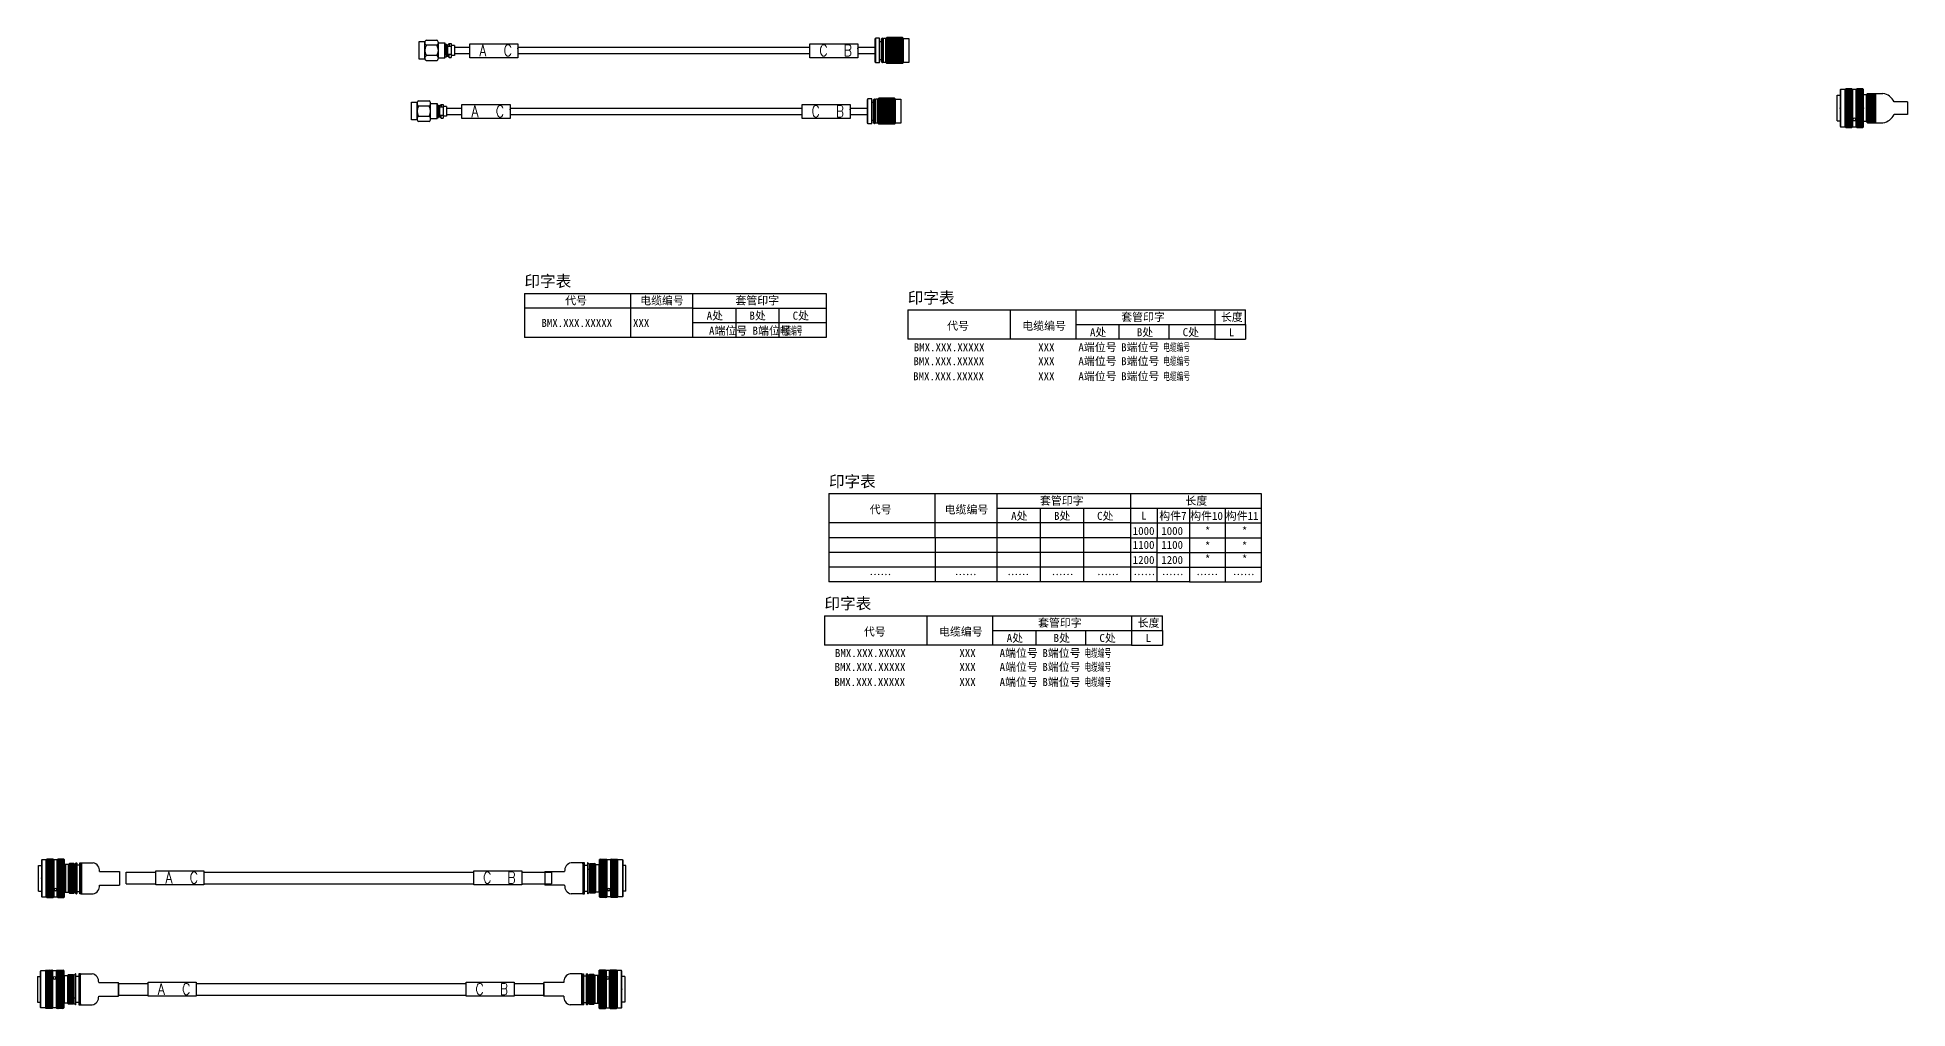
# Model space of a CAD drawing. Header units: inches. Extents: x -3640 to 3889, y -2291 to 954.
# Drawn here: x -729 to 89, y -1234 to -809 of the extents above; entities that cross this region are included whole.
import ezdxf
from ezdxf.enums import TextEntityAlignment as Align

# ---------------------------------------------------------------- set-up
doc = ezdxf.new("R2010")
doc.units = ezdxf.units.IN
doc.header["$MEASUREMENT"] = 0
doc.layers.add('C', color=2, linetype='Continuous')
doc.layers.add('VFDL', color=7, linetype='Continuous')
doc.styles.add('HZ', font='txt', dxfattribs={"width": 0.8, "bigfont": 'HZDX'})
doc.styles.add('样式 1', font='')
doc.styles.get('样式 1').set_extended_font_data('SimSun')

# ---------------------------------------------------------------- blocks, each defined once
blk = doc.blocks.new('dpdglh')
at = {"lineweight": 30}
for p, q in [((-92.29, 2.94), (-79.29, 2.94)), ((-92.29, 2.94), (-79.29, 2.94)), ((-58.29, 2.94), (59.71, 2.94)), ((80.71, 2.94), (93.71, 2.94)), ((80.71, 2.94), (93.71, 2.94)), ((93.71, 2.94), (93.71, -2.13)), ((-92.29, -2.13), (-79.29, -2.13)), ((-92.29, -2.13), (-79.29, -2.13)), ((-58.29, -2.13), (59.71, -2.13)), ((80.71, -2.13), (93.71, -2.13)), ((80.71, -2.13), (93.71, -2.13))]:
    blk.add_line(p, q, dxfattribs=at)
blk.add_line((-92.29, 2.94), (-92.29, -2.13))
for points in [[(-79.29, 3.45), (-58.29, 3.45), (-58.29, -2.65), (-79.29, -2.65)], [(59.71, 3.47), (80.71, 3.47), (80.71, -2.63), (59.71, -2.63)]]:
    blk.add_lwpolyline(points, close=True, dxfattribs=at)
at = {"lineweight": 20, "style": 'HZ', "width": 0.8}
for s, p in [('A', (-75.15, -1.99)), ('C', (-64.51, -1.99)), ('C', (63.81, -1.99)), ('B', (74.46, -1.99))]:
    blk.add_text(s, height=5, dxfattribs=at).set_placement(p)
blk = doc.blocks.new('dpdglh-z1')
at = {"lineweight": 30}
h = blk.add_hatch(dxfattribs=at)
h.set_pattern_fill('ANSI37', color=256, scale=3, angle=360, style=0)
h.set_pattern_definition([(45, (-31.73584, -8.43554), (-0.265165, 0.265165), []), (135, (-31.73584, -8.43554), (-0.265165, -0.265165), [])])
h.paths.add_polyline_path([(-31.74, -8.44), (-29.07, -8.44), (-29.07, 8.44), (-31.74, 8.44)])
h = blk.add_hatch(dxfattribs=at)
h.set_pattern_fill('ANSI37', color=256, scale=3, angle=360, style=0)
h.set_pattern_definition([(45, (-26.94783, -8.43554), (-0.265165, 0.265165), []), (135, (-26.94783, -8.43554), (-0.265165, -0.265165), [])])
h.paths.add_polyline_path([(-26.95, -8.44), (-24.28, -8.44), (-24.28, 8.44), (-26.95, 8.44)])
h = blk.add_hatch(dxfattribs=at)
h.set_pattern_fill('ANSI37', color=256, scale=3, angle=360, style=0)
h.set_pattern_definition([(45, (-21.85336, -6.48468), (-0.265165, 0.265165), []), (135, (-21.85336, -6.48468), (-0.265165, -0.265165), [])])
h.paths.add_polyline_path([(-19.92, 6.48), (-21.85, 6.48), (-21.85, -6.48), (-19.92, -6.48)])
h = blk.add_hatch(dxfattribs=at)
h.set_pattern_fill('ANSI37', color=256, scale=3, angle=360, style=0)
h.set_pattern_definition([(45, (-17.36915, -6.82643), (-0.265165, 0.265165), []), (135, (-17.36915, -6.82643), (-0.265165, -0.265165), [])])
h.paths.add_polyline_path([(-17.37, -6.83), (-16.67, -6.83), (-16.67, 6.83), (-17.37, 6.83)])
for p, q in [((-32.01, 8.16), (-31.74, 8.44)), ((-31.74, 8.44), (-31.74, -8.44)), ((-28.79, 8.16), (-29.07, 8.44)), ((-27.23, 8.16), (-26.95, 8.44)), ((-26.95, 8.44), (-26.95, -8.44)), ((-24, 8.16), (-24.28, 8.44)), ((-35.5, 5.63), (-34.19, 5.63)), ((-35.5, 5.63), (-35.5, -5.63)), ((-34.19, 7.94), (-33.97, 8.16)), ((-34.19, -7.94), (-34.19, 7.94)), ((-24, 8.16), (-24, -8.16)), ((-23.66, 6.17), (-23.66, 6.01)), ((-22.32, 6.01), (-21.85, 6.48)), ((-21.85, 6.48), (-21.85, -6.48)), ((-19.58, 6.14), (-19.92, 6.48)), ((-19.58, 6.14), (-18.9, 6.83)), ((-19.58, 6.14), (-19.58, -6.14)), ((-18.9, 6.83), (-18.9, -6.83)), ((-18.9, 6.83), (-18.77, 6.83)), ((-18.77, 6.83), (-18.77, -6.83)), ((-18.65, 6.7), (-18.77, 6.83)), ((-18.65, -6.7), (-18.65, 6.7)), ((-16.67, 6.83), (-16.67, 6.38)), ((-16.67, 6.83), (-11.49, 6.83)), ((-8.68, 3.04), (0, 3.04)), ((0, -3.04), (0, 3.04)), ((-35.5, -5.63), (-34.19, -5.63)), ((-33.97, -8.16), (-34.19, -7.94)), ((-31.74, -8.44), (-32.01, -8.16)), ((-29.07, -8.44), (-28.79, -8.16)), ((-26.95, -8.44), (-27.23, -8.16)), ((-24.28, -8.44), (-24, -8.16)), ((-23.66, -6.01), (-23.66, -6.17)), ((-21.85, -6.48), (-22.32, -6.01)), ((-19.92, -6.48), (-19.58, -6.14)), ((-18.9, -6.83), (-19.58, -6.14)), ((-18.9, -6.83), (-18.77, -6.83)), ((-18.77, -6.83), (-18.65, -6.7)), ((-17.37, -1.14), (-17.37, -5.8)), ((-16.67, -6.38), (-16.67, -6.83)), ((-16.67, -6.83), (-11.49, -6.83)), ((-8.68, -3.04), (0, -3.04))]:
    blk.add_line(p, q, dxfattribs=at)
for points in [[(-31.74, 8.44), (-29.07, 8.44), (-29.07, -8.44), (-31.74, -8.44)], [(-26.95, 8.44), (-24.28, 8.44), (-24.28, -8.44), (-26.95, -8.44)], [(-33.97, 8.16), (-32.01, 8.16), (-32.01, -8.16), (-33.97, -8.16)], [(-28.79, 8.16), (-27.23, 8.16), (-27.23, -8.16), (-28.79, -8.16)], [(-23.66, 6.17), (-24, 6.17), (-24, -6.17), (-23.66, -6.17)], [(-22.32, -6.01), (-23.66, -6.01), (-23.66, 6.01), (-22.32, 6.01)], [(-21.85, 6.48), (-19.92, 6.48), (-19.92, -6.48), (-21.85, -6.48)], [(-18.65, 5.8), (-17.37, 5.8), (-17.37, -5.8), (-18.65, -5.8)], [(-16.67, 6.83), (-17.37, 6.83), (-17.37, -6.83), (-16.67, -6.83)]]:
    blk.add_lwpolyline(points, close=True, dxfattribs=at)
for centre, radius, start, end in [((-28.01, 4.63), 0.854, 23.70215, 156.29785), ((-28.01, 4.45), 0.943, 33.99777, 146.00223), ((-28.01, 5.32), 0.854, 203.70215, 336.29785), ((-12.41, 3.21), 3.73, 357.24372, 75.80376), ((-12.41, -3.21), 3.73, 284.19624, 2.75628)]:
    blk.add_arc(centre, radius, start, end, dxfattribs=at)
blk.add_ellipse((-19.09, -3.83), major_axis=(-0.075, 0.107), ratio=0.554803, dxfattribs=at)
for p in [(-34.19, 0), (-24, 0)]:
    blk.add_point(p, dxfattribs=at)
blk = doc.blocks.new('dpdglh-y1')
at = {"lineweight": 30}
h = blk.add_hatch(dxfattribs=at)
h.set_pattern_fill('ANSI37', color=256, scale=3, angle=360, style=0)
h.set_pattern_definition([(135, (26.94783, -8.43554), (0.265165, 0.265165), []), (45, (26.94783, -8.43554), (0.265165, -0.265165), [])])
h.paths.add_polyline_path([(26.95, 8.44), (24.28, 8.44), (24.28, -8.44), (26.95, -8.44)])
h = blk.add_hatch(dxfattribs=at)
h.set_pattern_fill('ANSI37', color=256, scale=3, angle=360, style=0)
h.set_pattern_definition([(135, (31.73584, -8.43554), (0.265165, 0.265165), []), (45, (31.73584, -8.43554), (0.265165, -0.265165), [])])
h.paths.add_polyline_path([(31.74, 8.44), (29.07, 8.44), (29.07, -8.44), (31.74, -8.44)])
h = blk.add_hatch(dxfattribs=at)
h.set_pattern_fill('ANSI37', color=256, scale=3, angle=360, style=0)
h.set_pattern_definition([(135, (17.36915, -6.82643), (0.265165, 0.265165), []), (45, (17.36915, -6.82643), (0.265165, -0.265165), [])])
h.paths.add_polyline_path([(17.37, 6.83), (16.67, 6.83), (16.67, -6.83), (17.37, -6.83)])
h = blk.add_hatch(dxfattribs=at)
h.set_pattern_fill('ANSI37', color=256, scale=3, angle=360, style=0)
h.set_pattern_definition([(135, (21.85336, -6.48468), (0.265165, 0.265165), []), (45, (21.85336, -6.48468), (0.265165, -0.265165), [])])
h.paths.add_polyline_path([(19.92, -6.48), (21.85, -6.48), (21.85, 6.48), (19.92, 6.48)])
for p, q in [((24, 8.16), (24.28, 8.44)), ((26.95, 8.44), (26.95, -8.44)), ((27.23, 8.16), (26.95, 8.44)), ((28.79, 8.16), (29.07, 8.44)), ((31.74, 8.44), (31.74, -8.44)), ((32.01, 8.16), (31.74, 8.44)), ((8.68, 3.04), (0, 3.04)), ((0, -3.04), (0, 3.04)), ((16.67, 6.83), (11.49, 6.83)), ((16.67, 6.83), (16.67, 6.38)), ((18.65, 6.7), (18.77, 6.83)), ((18.65, -6.7), (18.65, 6.7)), ((18.77, 6.83), (18.77, -6.83)), ((18.9, 6.83), (18.77, 6.83)), ((19.58, 6.14), (18.9, 6.83)), ((18.9, 6.83), (18.9, -6.83)), ((19.58, 6.14), (19.92, 6.48)), ((19.58, 6.14), (19.58, -6.14)), ((22.32, 6.01), (21.85, 6.48)), ((21.85, 6.48), (21.85, -6.48)), ((23.66, 6.17), (23.66, 6.01)), ((24, 8.16), (24, -8.16)), ((34.19, 7.94), (33.97, 8.16)), ((34.19, -7.94), (34.19, 7.94)), ((35.5, 5.63), (34.19, 5.63)), ((35.5, 5.63), (35.5, -5.63)), ((8.68, -3.04), (0, -3.04)), ((16.67, -6.83), (11.49, -6.83)), ((16.67, -6.38), (16.67, -6.83)), ((17.37, -1.14), (17.37, -5.8)), ((18.77, -6.83), (18.65, -6.7)), ((18.9, -6.83), (18.77, -6.83)), ((18.9, -6.83), (19.58, -6.14)), ((19.92, -6.48), (19.58, -6.14)), ((21.85, -6.48), (22.32, -6.01)), ((23.66, -6.01), (23.66, -6.17)), ((24.28, -8.44), (24, -8.16)), ((26.95, -8.44), (27.23, -8.16)), ((29.07, -8.44), (28.79, -8.16)), ((31.74, -8.44), (32.01, -8.16)), ((33.97, -8.16), (34.19, -7.94)), ((35.5, -5.63), (34.19, -5.63))]:
    blk.add_line(p, q, dxfattribs=at)
for points in [[(26.95, 8.44), (24.28, 8.44), (24.28, -8.44), (26.95, -8.44)], [(31.74, 8.44), (29.07, 8.44), (29.07, -8.44), (31.74, -8.44)], [(16.67, 6.83), (17.37, 6.83), (17.37, -6.83), (16.67, -6.83)], [(18.65, 5.8), (17.37, 5.8), (17.37, -5.8), (18.65, -5.8)], [(21.85, 6.48), (19.92, 6.48), (19.92, -6.48), (21.85, -6.48)], [(22.32, -6.01), (23.66, -6.01), (23.66, 6.01), (22.32, 6.01)], [(23.66, 6.17), (24, 6.17), (24, -6.17), (23.66, -6.17)], [(28.79, 8.16), (27.23, 8.16), (27.23, -8.16), (28.79, -8.16)], [(33.97, 8.16), (32.01, 8.16), (32.01, -8.16), (33.97, -8.16)]]:
    blk.add_lwpolyline(points, close=True, dxfattribs=at)
for centre, radius, start, end in [((12.41, 3.21), 3.73, 104.19624, 182.75628), ((28.01, 4.63), 0.854, 23.70215, 156.29785), ((28.01, 4.45), 0.943, 33.99777, 146.00223), ((28.01, 5.32), 0.854, 203.70215, 336.29785), ((12.41, -3.21), 3.73, 177.24372, 255.80376)]:
    blk.add_arc(centre, radius, start, end, dxfattribs=at)
at = {"lineweight": 30, "extrusion": (0, 0, -1)}
blk.add_ellipse((19.09, -3.83), major_axis=(0.075, 0.107), ratio=0.554803, dxfattribs=at)
at = {"lineweight": 30}
for p in [(24, 0), (34.19, 0)]:
    blk.add_point(p, dxfattribs=at)
blk = doc.blocks.new('dpdg')
at = {"lineweight": 30}
for p, q in [((-91.6, -2.57), (-91.6, 2.5)), ((-91.6, 2.5), (-78.6, 2.5)), ((-91.6, 2.5), (-78.6, 2.5)), ((-57.6, 2.5), (60.4, 2.5)), ((81.4, 2.5), (94.4, 2.5)), ((81.4, 2.5), (94.4, 2.5)), ((94.4, 2.5), (94.4, -2.57)), ((-91.6, -2.57), (-78.6, -2.57)), ((-91.6, -2.57), (-78.6, -2.57)), ((-57.6, -2.57), (60.4, -2.57)), ((81.4, -2.57), (94.4, -2.57)), ((81.4, -2.57), (94.4, -2.57))]:
    blk.add_line(p, q, dxfattribs=at)
for points in [[(-78.6, 3.01), (-57.6, 3.01), (-57.6, -3.09), (-78.6, -3.09)], [(60.4, 3.03), (81.4, 3.03), (81.4, -3.07), (60.4, -3.07)]]:
    blk.add_lwpolyline(points, close=True, dxfattribs=at)
at = {"style": 'HZ', "width": 0.8}
for s, p in [('A', (-74.46, -2.43)), ('C', (-63.81, -2.43)), ('C', (64.51, -2.43)), ('B', (75.15, -2.43))]:
    blk.add_text(s, height=5, dxfattribs=at).set_placement(p)
blk = doc.blocks.new('dpdg-z1')
at = {"lineweight": 30}
h = blk.add_hatch(dxfattribs=at)
h.set_pattern_fill('ANSI37', color=256, scale=3, angle=540, style=0)
h.set_pattern_definition([(315, (-31.73584, 8.43554), (-0.265165, -0.265165), []), (225, (-31.73584, 8.43554), (-0.265165, 0.265165), [])])
h.paths.add_polyline_path([(-31.74, -8.44), (-29.07, -8.44), (-29.07, 8.44), (-31.74, 8.44)])
h = blk.add_hatch(dxfattribs=at)
h.set_pattern_fill('ANSI37', color=256, scale=3, angle=540, style=0)
h.set_pattern_definition([(315, (-26.94783, 8.43554), (-0.265165, -0.265165), []), (225, (-26.94783, 8.43554), (-0.265165, 0.265165), [])])
h.paths.add_polyline_path([(-26.95, -8.44), (-24.28, -8.44), (-24.28, 8.44), (-26.95, 8.44)])
h = blk.add_hatch(dxfattribs=at)
h.set_pattern_fill('ANSI37', color=256, scale=3, angle=540, style=0)
h.set_pattern_definition([(315, (-21.85336, 6.48468), (-0.265165, -0.265165), []), (225, (-21.85336, 6.48468), (-0.265165, 0.265165), [])])
h.paths.add_polyline_path([(-19.92, 6.48), (-21.85, 6.48), (-21.85, -6.48), (-19.92, -6.48)])
h = blk.add_hatch(dxfattribs=at)
h.set_pattern_fill('ANSI37', color=256, scale=3, angle=540, style=0)
h.set_pattern_definition([(315, (-17.36915, 6.82643), (-0.265165, -0.265165), []), (225, (-17.36915, 6.82643), (-0.265165, 0.265165), [])])
h.paths.add_polyline_path([(-17.37, 6.83), (-16.67, 6.83), (-16.67, -6.83), (-17.37, -6.83)])
for p, q in [((-31.74, 8.44), (-32.01, 8.16)), ((-31.74, -8.44), (-31.74, 8.44)), ((-29.07, 8.44), (-28.79, 8.16)), ((-26.95, 8.44), (-27.23, 8.16)), ((-26.95, -8.44), (-26.95, 8.44)), ((-24.28, 8.44), (-24, 8.16)), ((-35.5, 5.63), (-34.19, 5.63)), ((-35.5, -5.63), (-35.5, 5.63)), ((-33.97, 8.16), (-34.19, 7.94)), ((-34.19, 7.94), (-34.19, -7.94)), ((-24, -8.16), (-24, 8.16)), ((-23.66, 6.01), (-23.66, 6.17)), ((-21.85, 6.48), (-22.32, 6.01)), ((-21.85, -6.48), (-21.85, 6.48)), ((-19.92, 6.48), (-19.58, 6.14)), ((-18.9, 6.83), (-19.58, 6.14)), ((-19.58, -6.14), (-19.58, 6.14)), ((-18.9, -6.83), (-18.9, 6.83)), ((-18.9, 6.83), (-18.77, 6.83)), ((-18.77, -6.83), (-18.77, 6.83)), ((-18.77, 6.83), (-18.65, 6.7)), ((-18.65, 6.7), (-18.65, -6.7)), ((-17.37, 1.14), (-17.37, 5.8)), ((-16.67, 6.38), (-16.67, 6.83)), ((-16.67, 6.83), (-11.49, 6.83)), ((-8.68, 3.04), (0, 3.04)), ((0, 3.04), (0, -3.04)), ((-35.5, -5.63), (-34.19, -5.63)), ((-34.19, -7.94), (-33.97, -8.16)), ((-32.01, -8.16), (-31.74, -8.44)), ((-28.79, -8.16), (-29.07, -8.44)), ((-27.23, -8.16), (-26.95, -8.44)), ((-24, -8.16), (-24.28, -8.44)), ((-23.66, -6.17), (-23.66, -6.01)), ((-22.32, -6.01), (-21.85, -6.48)), ((-19.58, -6.14), (-19.92, -6.48)), ((-19.58, -6.14), (-18.9, -6.83)), ((-18.9, -6.83), (-18.77, -6.83)), ((-18.65, -6.7), (-18.77, -6.83)), ((-16.67, -6.83), (-16.67, -6.38)), ((-16.67, -6.83), (-11.49, -6.83)), ((-8.68, -3.04), (0, -3.04))]:
    blk.add_line(p, q, dxfattribs=at)
for points in [[(-31.74, -8.44), (-29.07, -8.44), (-29.07, 8.44), (-31.74, 8.44)], [(-26.95, -8.44), (-24.28, -8.44), (-24.28, 8.44), (-26.95, 8.44)], [(-33.97, -8.16), (-32.01, -8.16), (-32.01, 8.16), (-33.97, 8.16)], [(-28.79, -8.16), (-27.23, -8.16), (-27.23, 8.16), (-28.79, 8.16)], [(-23.66, -6.17), (-24, -6.17), (-24, 6.17), (-23.66, 6.17)], [(-22.32, 6.01), (-23.66, 6.01), (-23.66, -6.01), (-22.32, -6.01)], [(-21.85, -6.48), (-19.92, -6.48), (-19.92, 6.48), (-21.85, 6.48)], [(-18.65, -5.8), (-17.37, -5.8), (-17.37, 5.8), (-18.65, 5.8)], [(-16.67, -6.83), (-17.37, -6.83), (-17.37, 6.83), (-16.67, 6.83)]]:
    blk.add_lwpolyline(points, close=True, dxfattribs=at)
for centre, radius, start, end in [((-12.41, 3.21), 3.73, 357.24372, 75.80376), ((-28.01, -5.32), 0.854, 23.70215, 156.29785), ((-28.01, -4.63), 0.854, 203.70215, 336.29785), ((-28.01, -4.45), 0.943, 213.99777, 326.00223), ((-12.41, -3.21), 3.73, 284.19624, 2.75628)]:
    blk.add_arc(centre, radius, start, end, dxfattribs=at)
at = {"lineweight": 30, "extrusion": (0, 0, -1)}
blk.add_ellipse((-19.09, 3.83), major_axis=(-0.075, -0.107), ratio=0.554803, dxfattribs=at)
at = {"lineweight": 30}
for p in [(-34.19, 0), (-24, 0)]:
    blk.add_point(p, dxfattribs=at)
blk = doc.blocks.new('dpdg-y1')
at = {"lineweight": 30}
h = blk.add_hatch(dxfattribs=at)
h.set_pattern_fill('ANSI37', color=256, scale=3, angle=540, style=0)
h.set_pattern_definition([(225, (26.94783, 8.43554), (0.265165, -0.265165), []), (315, (26.94783, 8.43554), (0.265165, 0.265165), [])])
h.paths.add_polyline_path([(26.95, 8.44), (24.28, 8.44), (24.28, -8.44), (26.95, -8.44)])
h = blk.add_hatch(dxfattribs=at)
h.set_pattern_fill('ANSI37', color=256, scale=3, angle=540, style=0)
h.set_pattern_definition([(225, (31.73584, 8.43554), (0.265165, -0.265165), []), (315, (31.73584, 8.43554), (0.265165, 0.265165), [])])
h.paths.add_polyline_path([(31.74, 8.44), (29.07, 8.44), (29.07, -8.44), (31.74, -8.44)])
h = blk.add_hatch(dxfattribs=at)
h.set_pattern_fill('ANSI37', color=256, scale=3, angle=540, style=0)
h.set_pattern_definition([(225, (17.36915, 6.82643), (0.265165, -0.265165), []), (315, (17.36915, 6.82643), (0.265165, 0.265165), [])])
h.paths.add_polyline_path([(17.37, 6.83), (16.67, 6.83), (16.67, -6.83), (17.37, -6.83)])
h = blk.add_hatch(dxfattribs=at)
h.set_pattern_fill('ANSI37', color=256, scale=3, angle=540, style=0)
h.set_pattern_definition([(225, (21.85336, 6.48468), (0.265165, -0.265165), []), (315, (21.85336, 6.48468), (0.265165, 0.265165), [])])
h.paths.add_polyline_path([(19.92, -6.48), (21.85, -6.48), (21.85, 6.48), (19.92, 6.48)])
for p, q in [((24.28, 8.44), (24, 8.16)), ((26.95, -8.44), (26.95, 8.44)), ((26.95, 8.44), (27.23, 8.16)), ((29.07, 8.44), (28.79, 8.16)), ((31.74, -8.44), (31.74, 8.44)), ((31.74, 8.44), (32.01, 8.16)), ((0, 3.04), (0, -2.04)), ((0, 3.04), (0, -3.04)), ((0, 3.04), (8.68, 3.04)), ((16.67, 6.83), (11.49, 6.83)), ((16.67, 6.38), (16.67, 6.83)), ((17.37, 1.14), (17.37, 5.8)), ((18.77, 6.83), (18.65, 6.7)), ((18.65, 6.7), (18.65, -6.7)), ((18.77, -6.83), (18.77, 6.83)), ((18.9, 6.83), (18.77, 6.83)), ((18.9, 6.83), (19.58, 6.14)), ((18.9, -6.83), (18.9, 6.83)), ((19.92, 6.48), (19.58, 6.14)), ((19.58, -6.14), (19.58, 6.14)), ((21.85, 6.48), (22.32, 6.01)), ((21.85, -6.48), (21.85, 6.48)), ((23.66, 6.01), (23.66, 6.17)), ((24, -8.16), (24, 8.16)), ((33.97, 8.16), (34.19, 7.94)), ((34.19, 7.94), (34.19, -7.94)), ((35.5, 5.63), (34.19, 5.63)), ((35.5, -5.63), (35.5, 5.63)), ((8.68, -3.04), (0, -3.04)), ((16.67, -6.83), (11.49, -6.83)), ((16.67, -6.83), (16.67, -6.38)), ((18.65, -6.7), (18.77, -6.83)), ((18.9, -6.83), (18.77, -6.83)), ((19.58, -6.14), (18.9, -6.83)), ((19.58, -6.14), (19.92, -6.48)), ((22.32, -6.01), (21.85, -6.48)), ((23.66, -6.17), (23.66, -6.01)), ((24, -8.16), (24.28, -8.44)), ((27.23, -8.16), (26.95, -8.44)), ((28.79, -8.16), (29.07, -8.44)), ((32.01, -8.16), (31.74, -8.44)), ((34.19, -7.94), (33.97, -8.16)), ((35.5, -5.63), (34.19, -5.63))]:
    blk.add_line(p, q, dxfattribs=at)
for points in [[(26.95, -8.44), (24.28, -8.44), (24.28, 8.44), (26.95, 8.44)], [(31.74, -8.44), (29.07, -8.44), (29.07, 8.44), (31.74, 8.44)], [(16.67, -6.83), (17.37, -6.83), (17.37, 6.83), (16.67, 6.83)], [(18.65, -5.8), (17.37, -5.8), (17.37, 5.8), (18.65, 5.8)], [(21.85, -6.48), (19.92, -6.48), (19.92, 6.48), (21.85, 6.48)], [(22.32, 6.01), (23.66, 6.01), (23.66, -6.01), (22.32, -6.01)], [(23.66, -6.17), (24, -6.17), (24, 6.17), (23.66, 6.17)], [(28.79, -8.16), (27.23, -8.16), (27.23, 8.16), (28.79, 8.16)], [(33.97, -8.16), (32.01, -8.16), (32.01, 8.16), (33.97, 8.16)]]:
    blk.add_lwpolyline(points, close=True, dxfattribs=at)
for centre, radius, start, end in [((12.41, 3.21), 3.73, 104.19624, 182.75628), ((12.41, -3.21), 3.73, 177.24372, 255.80376), ((28.01, -5.32), 0.854, 23.70215, 156.29785), ((28.01, -4.63), 0.854, 203.70215, 336.29785), ((28.01, -4.45), 0.943, 213.99777, 326.00223)]:
    blk.add_arc(centre, radius, start, end, dxfattribs=at)
blk.add_ellipse((19.09, 3.83), major_axis=(0.075, -0.107), ratio=0.554803, dxfattribs=at)
for p in [(24, 0), (34.19, 0)]:
    blk.add_point(p, dxfattribs=at)
blk = doc.blocks.new('spdg')
at = {"lineweight": 30}
for p, q in [((-90.94, 1.43), (-84.2, 1.43)), ((-63.2, 2.42), (-63.2, -2.65)), ((-63.2, 1.43), (64.53, 1.43)), ((85.53, 2.42), (85.53, -2.65)), ((85.53, 1.43), (93.09, 1.43)), ((-90.94, -1.38), (-84.2, -1.38)), ((-63.2, -1.38), (64.53, -1.38)), ((85.53, -1.38), (93.09, -1.38))]:
    blk.add_line(p, q, dxfattribs=at)
for p, q in [((-90.94, 1.43), (-90.94, -1.38)), ((93.09, 1.43), (93.09, -1.38))]:
    blk.add_line(p, q)
for points in [[(-84.2, 2.95), (-63.2, 2.95), (-63.2, -3.15), (-84.2, -3.15)], [(64.53, 2.95), (85.53, 2.95), (85.53, -3.15), (64.53, -3.15)]]:
    blk.add_lwpolyline(points, close=True, dxfattribs=at)
for p in [(-63.2, 0.85), (-63.2, 0.85), (-63.2, 0.85), (85.53, 0.85), (85.53, 0.85), (85.53, 0.85)]:
    blk.add_point(p, dxfattribs=at)
at = {"style": 'HZ', "width": 0.8}
for s, p in [('A', (-80.06, -2.49)), ('C', (-69.41, -2.49)), ('C', (68.67, -2.49)), ('B', (79.32, -2.49))]:
    blk.add_text(s, height=5, dxfattribs=at).set_placement(p)
blk = doc.blocks.new('spdg-z1')
at = {"lineweight": 30}
for p, q in [((-4.15, 3.36), (-4.15, -2.09)), ((-4.15, 2.69), (-3.54, 2.69)), ((-3.54, -2.76), (-3.54, 2.69)), ((-3.54, 2.44), (-2.93, 2.44)), ((-2.93, 2.44), (-2.38, 2.99)), ((-2.93, -2.54), (-2.93, 2.44)), ((-1.46, 1.72), (-2.93, 1.72)), ((-2.38, 2.99), (-1.46, 2.99)), ((-2.38, 2.99), (-2.38, 1.72)), ((-1.46, 2.99), (-1.46, -3.09)), ((-0.02, 2.11), (-1.46, 2.11)), ((-0.02, 2.11), (-0.02, -2.17)), ((-4.15, -2.76), (-3.54, -2.76)), ((-3.54, -2.54), (-2.93, -2.54)), ((-1.46, -1.82), (-2.93, -1.82)), ((-2.38, -3.09), (-2.93, -2.54)), ((-2.38, -3.09), (-2.38, -1.82)), ((-2.38, -3.09), (-1.46, -3.09)), ((-0.02, -2.17), (-1.46, -2.17)), ((-1.46, -3.05), (-1.46, -3.05))]:
    blk.add_line(p, q, dxfattribs=at)
at = {"layer": 'C', "color": 0, "lineweight": 30}
for p, q in [((-15.42, 3.91), (-12.95, 3.91)), ((-15.42, -3.82), (-15.42, 3.91)), ((-12.95, 3.36), (-12.95, 3.91)), ((-12.95, -3.37), (-12.95, 3.36)), ((-12.27, 4.52), (-7.7, 4.52)), ((-7.7, 2.26), (-12.27, 2.26)), ((-7.02, -3.37), (-7.02, 3.36)), ((-7.02, 3.36), (-4.15, 3.36)), ((-4.15, -3.37), (-4.15, 3.36)), ((-12.95, -3.82), (-15.42, -3.82)), ((-12.95, -3.37), (-12.95, -3.82)), ((-7.7, -2.26), (-12.27, -2.26)), ((-7.7, -4.52), (-12.27, -4.52)), ((-4.15, -3.37), (-7.02, -3.37))]:
    blk.add_line(p, q, dxfattribs=at)
for centre, radius, start, end in [((-11.67, 3.39), 1.28, 118.00168, 241.99832), ((-8.84, 0), 4.1, 146.59685, 213.40315), ((-8.3, 3.39), 1.28, 298.00168, 61.99832), ((-11.13, 0), 4.1, 326.59685, 33.40315), ((-11.67, -3.39), 1.28, 118.00168, 241.99832), ((-8.3, -3.39), 1.28, 298.00168, 61.99832)]:
    blk.add_arc(centre, radius, start, end, dxfattribs=at)
blk = doc.blocks.new('spdg-y1')
at = {"lineweight": 30}
h = blk.add_hatch(dxfattribs=at)
h.set_pattern_fill('ANSI37', color=256, scale=4, angle=180, style=0)
h.set_pattern_definition([(225, (71.644, 46.64544), (0.3535534, -0.3535534), []), (315, (71.644, 46.64544), (0.3535534, 0.3535534), [])])
h.paths.add_polyline_path([(11.91, 5.7), (5.07, 5.7), (5.07, -5.7), (11.91, -5.7)])
for p, q in [((0, -5.19), (0, 5.19)), ((1.92, 5.43), (0.24, 5.43)), ((0.24, -5.43), (0.24, 5.43)), ((1.92, -5.43), (1.92, 5.43)), ((1.92, 3.97), (2.74, 3.97)), ((2.74, -5.02), (2.74, 5.02)), ((3.15, -5.43), (3.15, 5.43)), ((1.92, -5.43), (0.24, -5.43)), ((1.92, -3.97), (2.74, -3.97))]:
    blk.add_line(p, q, dxfattribs=at)
blk.add_point((2.74, 0), dxfattribs=at)
at = {"layer": 'VFDL', "linetype": 'Continuous', "lineweight": 30}
for p, q in [((0.24, 5.43), (0, 5.19)), ((3.15, 5.43), (2.74, 5.02)), ((3.52, 5.06), (3.15, 5.43)), ((3.7, 5.24), (3.52, 5.06)), ((3.52, -5.06), (3.52, 5.06)), ((3.52, 5.06), (3.52, 5.06)), ((3.7, -5.24), (3.7, 5.24)), ((4.62, 5.24), (3.7, 5.24)), ((5.07, 5.7), (4.62, 5.24)), ((4.62, -5.24), (4.62, 5.24)), ((5.07, -5.7), (5.07, 5.7)), ((11.91, 5.7), (5.07, 5.7)), ((11.91, -5.7), (11.91, 5.7)), ((11.91, 5.7), (12.37, 5.24)), ((12.37, -5.24), (12.37, 5.24)), ((12.37, 5.24), (14.65, 5.24)), ((14.65, 5.24), (14.65, -5.24)), ((0.24, -5.43), (0, -5.19)), ((3.15, -5.43), (2.74, -5.02)), ((3.52, -5.06), (3.15, -5.43)), ((3.7, -5.24), (3.52, -5.06)), ((4.62, -5.24), (3.7, -5.24)), ((4.62, -5.24), (5.07, -5.7)), ((11.91, -5.7), (5.07, -5.7)), ((12.37, -5.24), (11.91, -5.7)), ((14.65, -5.24), (12.37, -5.24))]:
    blk.add_line(p, q, dxfattribs=at)
blk = doc.blocks.new('射频单根')
for name, p in [('spdg-z1', (-90.94, 0.02)), ('spdg', (0, 0)), ('spdg-y1', (93.09, 0.02))]:
    blk.add_blockref(name, p)
blk = doc.blocks.new('spdglh')
at = {"lineweight": 30}
for p, q in [((-93.74, 1.46), (-87, 1.46)), ((-66, 2.44), (-66, -2.63)), ((-66, 1.46), (61.73, 1.46)), ((82.73, 2.44), (82.73, -2.63)), ((82.73, 1.46), (90.29, 1.46)), ((-93.74, -1.36), (-87, -1.36)), ((-66, -1.36), (61.73, -1.36)), ((82.73, -1.36), (90.29, -1.36))]:
    blk.add_line(p, q, dxfattribs=at)
for p, q in [((-93.74, 1.46), (-93.74, -1.36)), ((90.29, 1.46), (90.29, -1.36))]:
    blk.add_line(p, q)
for points in [[(-87, 2.97), (-66, 2.97), (-66, -3.13), (-87, -3.13)], [(61.73, 2.97), (82.73, 2.97), (82.73, -3.13), (61.73, -3.13)]]:
    blk.add_lwpolyline(points, close=True, dxfattribs=at)
for p in [(-66, 0.87), (-66, 0.87), (-66, 0.87), (82.73, 0.87), (82.73, 0.87), (82.73, 0.87)]:
    blk.add_point(p, dxfattribs=at)
at = {"style": 'HZ', "width": 0.8}
for s, p in [('A', (-82.86, -2.47)), ('C', (-72.21, -2.47)), ('C', (65.87, -2.47)), ('B', (76.52, -2.47))]:
    blk.add_text(s, height=5, dxfattribs=at).set_placement(p)
blk = doc.blocks.new('spdglh-z1')
at = {"lineweight": 30}
for p, q in [((-4.14, 3.39), (-4.14, -2.06)), ((-4.14, 2.72), (-3.53, 2.72)), ((-3.53, -2.73), (-3.53, 2.72)), ((-3.53, 2.47), (-2.91, 2.47)), ((-2.91, 2.47), (-2.36, 3.02)), ((-2.91, -2.51), (-2.91, 2.47)), ((-1.44, 1.75), (-2.91, 1.75)), ((-2.36, 3.02), (-1.44, 3.02)), ((-2.36, 3.02), (-2.36, 1.75)), ((-1.44, 3.02), (-1.44, -3.06)), ((0, 2.14), (-1.44, 2.14)), ((0, 2.14), (0, -2.14)), ((-4.14, -2.73), (-3.53, -2.73)), ((-3.53, -2.51), (-2.91, -2.51)), ((-1.44, -1.79), (-2.91, -1.79)), ((-2.36, -3.06), (-2.91, -2.51)), ((-2.36, -3.06), (-2.36, -1.79)), ((-2.36, -3.06), (-1.44, -3.06)), ((0, -2.14), (-1.44, -2.14)), ((-1.44, -3.02), (-1.44, -3.02))]:
    blk.add_line(p, q, dxfattribs=at)
at = {"layer": 'C', "color": 0, "lineweight": 30}
for p, q in [((-15.4, 3.94), (-12.93, 3.94)), ((-15.4, -3.8), (-15.4, 3.94)), ((-12.93, 3.39), (-12.93, 3.94)), ((-12.93, -3.34), (-12.93, 3.39)), ((-12.25, 4.55), (-7.68, 4.55)), ((-7.68, 2.29), (-12.25, 2.29)), ((-7, -3.34), (-7, 3.39)), ((-7, 3.39), (-4.14, 3.39)), ((-4.14, -3.34), (-4.14, 3.39)), ((-12.93, -3.8), (-15.4, -3.8)), ((-12.93, -3.34), (-12.93, -3.8)), ((-7.68, -2.23), (-12.25, -2.23)), ((-7.68, -4.49), (-12.25, -4.49)), ((-4.14, -3.34), (-7, -3.34))]:
    blk.add_line(p, q, dxfattribs=at)
for centre, radius, start, end in [((-11.65, 3.42), 1.28, 118.00168, 241.99832), ((-8.82, 0.03), 4.1, 146.59685, 213.40315), ((-8.28, 3.42), 1.28, 298.00168, 61.99832), ((-11.11, 0.03), 4.1, 326.59685, 33.40315), ((-11.65, -3.36), 1.28, 118.00168, 241.99832), ((-8.28, -3.36), 1.28, 298.00168, 61.99832)]:
    blk.add_arc(centre, radius, start, end, dxfattribs=at)
blk = doc.blocks.new('spdglh-y1')
at = {"lineweight": 30}
h = blk.add_hatch(dxfattribs=at)
h.set_pattern_fill('ANSI37', color=256, scale=4, angle=180, style=0)
h.set_pattern_definition([(225, (71.644, 46.64544), (0.3535534, -0.3535534), []), (315, (71.644, 46.64544), (0.3535534, 0.3535534), [])])
h.paths.add_polyline_path([(11.91, 5.7), (5.07, 5.7), (5.07, -5.7), (11.91, -5.7)])
for p, q in [((0, -5.19), (0, 5.19)), ((1.92, 5.43), (0.24, 5.43)), ((0.24, -5.43), (0.24, 5.43)), ((1.92, -5.43), (1.92, 5.43)), ((1.92, 3.97), (2.74, 3.97)), ((2.74, -5.02), (2.74, 5.02)), ((3.15, -5.43), (3.15, 5.43)), ((1.92, -5.43), (0.24, -5.43)), ((1.92, -3.97), (2.74, -3.97))]:
    blk.add_line(p, q, dxfattribs=at)
blk.add_point((2.74, 0), dxfattribs=at)
at = {"layer": 'VFDL', "linetype": 'Continuous', "lineweight": 30}
for p, q in [((0.24, 5.43), (0, 5.19)), ((3.15, 5.43), (2.74, 5.02)), ((3.52, 5.06), (3.15, 5.43)), ((3.7, 5.24), (3.52, 5.06)), ((3.52, -5.06), (3.52, 5.06)), ((3.52, 5.06), (3.52, 5.06)), ((3.7, -5.24), (3.7, 5.24)), ((4.62, 5.24), (3.7, 5.24)), ((5.07, 5.7), (4.62, 5.24)), ((4.62, -5.24), (4.62, 5.24)), ((5.07, -5.7), (5.07, 5.7)), ((11.91, 5.7), (5.07, 5.7)), ((11.91, -5.7), (11.91, 5.7)), ((11.91, 5.7), (12.37, 5.24)), ((12.37, -5.24), (12.37, 5.24)), ((12.37, 5.24), (14.65, 5.24)), ((14.65, 5.24), (14.65, -5.24)), ((0.24, -5.43), (0, -5.19)), ((3.15, -5.43), (2.74, -5.02)), ((3.52, -5.06), (3.15, -5.43)), ((3.7, -5.24), (3.52, -5.06)), ((4.62, -5.24), (3.7, -5.24)), ((4.62, -5.24), (5.07, -5.7)), ((11.91, -5.7), (5.07, -5.7)), ((12.37, -5.24), (11.91, -5.7)), ((14.65, -5.24), (12.37, -5.24))]:
    blk.add_line(p, q, dxfattribs=at)
blk = doc.blocks.new('射频单根-印字表')
for p, q in [((0, 0), (131.93, 0)), ((0, 0), (0, -19.25)), ((46.51, -19.25), (46.51, 0)), ((73.49, 0), (73.49, -19.25)), ((131.93, 0), (131.93, -6.42)), ((73.49, -6.42), (131.93, -6.42)), ((92.42, -6.42), (92.42, -19.25)), ((111.36, -6.42), (111.36, -19.25)), ((131.93, -6.42), (131.93, -12.84)), ((131.93, -12.84), (73.49, -12.84)), ((131.93, -12.84), (131.93, -19.25)), ((54.55, -19.25), (0, -19.25)), ((73.49, -19.25), (54.55, -19.25)), ((92.42, -19.25), (73.49, -19.25)), ((111.36, -19.25), (92.42, -19.25)), ((131.93, -19.25), (111.36, -19.25))]:
    blk.add_line(p, q)
at = {"lineweight": 25}
blk.add_line((73.49, -6.42), (0, -6.42), dxfattribs=at)
at = {"style": '样式 1'}
for s, height, p in [('印字表', 5, (0.03, 2.83)), ('代号', 3.5, (17.85, -4.89)), ('电缆编号', 3.5, (50.63, -4.89)), ('A处', 3.5, (79.72, -11.49)), ('套管印字', 3.5, (92.31, -4.86)), ('B处', 3.5, (98.46, -11.49)), ('C处', 3.5, (117.32, -11.49))]:
    blk.add_text(s, height=height, dxfattribs=at).set_placement(p)
at = {"color": 1, "style": '样式 1'}
for tag, p in [('代号', (23.1, -14.66)), ('电缆编号', (60.2, -14.66)), ('1端位号', (82.95, -18.07)), ('2端位号', (102.06, -18.07)), ('电缆编号-1', (120.68, -18.07))]:
    blk.add_attdef(tag, text='', height=3.5, dxfattribs=at).set_placement(p, align=Align.CENTER)
blk = doc.blocks.new('射频单根-印字表-连号')
for p, q in [((0, 0), (134.34, 0)), ((0, 0), (0, -12.84)), ((44.98, -12.84), (44.98, 0)), ((73.49, 0), (73.49, -12.84)), ((134.34, 0), (134.34, -6.42)), ((147.8, -6.42), (147.8, 0)), ((73.49, -6.42), (134.34, -6.42)), ((92.42, -6.42), (92.42, -12.84)), ((114.22, -6.42), (114.22, -12.84)), ((134.34, -6.42), (134.34, -12.84)), ((134.34, -12.84), (0, -12.84))]:
    blk.add_line(p, q)
at = {"lineweight": 25}
for p, q in [((134.34, 0), (147.8, 0)), ((134.34, -6.42), (147.8, -6.42)), ((147.8, -6.42), (147.8, -12.84)), ((134.34, -12.84), (147.8, -12.84))]:
    blk.add_line(p, q, dxfattribs=at)
at = {"style": '样式 1'}
for s, height, p in [('印字表', 5, (0.03, 2.83)), ('代号', 3.5, (17.24, -8.72)), ('电缆编号', 3.5, (50.1, -8.72)), ('A处', 3.5, (79.72, -11.49)), ('套管印字', 3.5, (93.41, -4.86)), ('B处', 3.5, (100.23, -11.49)), ('C处', 3.5, (120.27, -11.49)), ('长度', 3.5, (136.99, -4.86)), ('L', 3.5, (140.48, -11.49))]:
    blk.add_text(s, height=height, dxfattribs=at).set_placement(p)

msp = doc.modelspace()

# ---------------------------------------------------------------- hatches: boundary and pattern name
at = {"lineweight": 30}
h = msp.add_hatch(dxfattribs=at)
h.set_pattern_fill('ANSI37', color=256, scale=3, angle=180, style=0)
h.set_pattern_definition([(315, (61.5525, -831.4345), (-0.265165, -0.265165), []), (225, (61.5525, -831.4345), (-0.265165, 0.265165), [])])
h.paths.add_polyline_path([(61.55, -848.31), (64.22, -848.31), (64.22, -831.43), (61.55, -831.43)])
h = msp.add_hatch(dxfattribs=at)
h.set_pattern_fill('ANSI37', color=256, scale=3, angle=180, style=0)
h.set_pattern_definition([(315, (66.3405, -831.4345), (-0.265165, -0.265165), []), (225, (66.3405, -831.4345), (-0.265165, 0.265165), [])])
h.paths.add_polyline_path([(66.34, -848.31), (69.01, -848.31), (69.01, -831.43), (66.34, -831.43)])

# ---------------------------------------------------------------- linework, layer by layer
for p, q in [((57.79, -834.24), (59.1, -834.24)), ((57.79, -845.5), (57.79, -834.24)), ((59.32, -831.71), (59.1, -831.93)), ((59.1, -831.93), (59.1, -847.81)), ((61.55, -831.43), (61.28, -831.71)), ((61.55, -848.31), (61.55, -831.43)), ((64.22, -831.43), (64.5, -831.71)), ((66.34, -831.43), (66.06, -831.71)), ((66.34, -848.31), (66.34, -831.43)), ((69.01, -831.43), (69.29, -831.71)), ((69.29, -848.03), (69.29, -831.71)), ((70.42, -834.03), (69.29, -834.03)), ((71.02, -833.44), (70.42, -834.03)), ((70.42, -834.03), (70.42, -845.71)), ((71.02, -833.44), (71.02, -846.3)), ((71.02, -833.44), (74.62, -833.44)), ((71.02, -833.94), (74.62, -833.94)), ((74.62, -833.44), (74.62, -846.3)), ((74.62, -833.44), (77.83, -833.49)), ((71.02, -834.4), (74.62, -834.4)), ((71.02, -834.87), (74.62, -834.87)), ((71.02, -835.34), (74.62, -835.34)), ((71.02, -835.85), (74.62, -835.85)), ((71.02, -836.31), (74.62, -836.31)), ((71.02, -836.78), (74.62, -836.78)), ((71.02, -837.24), (74.62, -837.24)), ((71.02, -837.76), (74.62, -837.76)), ((71.02, -838.22), (74.62, -838.22)), ((71.02, -838.69), (74.62, -838.69)), ((71.02, -839.15), (74.62, -839.15)), ((71.02, -839.66), (74.62, -839.66)), ((71.02, -840.13), (74.62, -840.13)), ((71.02, -840.59), (74.62, -840.59)), ((71.02, -841.11), (74.62, -841.11)), ((71.02, -841.57), (74.62, -841.57)), ((71.02, -842.04), (74.62, -842.04)), ((71.02, -842.5), (74.62, -842.5)), ((88.6, -837.08), (82.68, -837.08)), ((88.6, -837.08), (88.6, -842.66)), ((57.79, -845.5), (59.1, -845.5)), ((59.1, -847.81), (59.32, -848.03)), ((61.28, -848.03), (61.55, -848.31)), ((64.5, -848.03), (64.22, -848.31)), ((66.06, -848.03), (66.34, -848.31)), ((69.29, -848.03), (69.01, -848.31)), ((70.42, -845.71), (69.29, -845.71)), ((71.02, -846.3), (70.42, -845.71)), ((71.02, -843.02), (74.62, -843.02)), ((71.02, -843.48), (74.62, -843.48)), ((71.02, -843.95), (74.62, -843.95)), ((71.02, -844.41), (74.62, -844.41)), ((71.02, -844.92), (74.62, -844.92)), ((71.02, -845.39), (74.62, -845.39)), ((71.02, -845.85), (74.62, -845.85)), ((71.02, -846.3), (74.62, -846.3)), ((74.62, -846.3), (77.83, -846.25)), ((88.6, -842.66), (82.68, -842.66))]:
    msp.add_line(p, q, dxfattribs=at)
for p, q in [((-383.21, -1008.46), (-251.28, -1008.46)), ((-383.21, -1008.46), (-383.21, -1027.71)), ((-336.71, -1027.71), (-336.71, -1008.46)), ((-309.73, -1008.46), (-309.73, -1027.71)), ((-251.28, -1008.46), (-251.28, -1014.87)), ((-251.28, -1021.29), (-383.21, -1021.29)), ((-309.73, -1014.87), (-251.28, -1014.87)), ((-290.79, -1014.87), (-290.79, -1027.71)), ((-271.86, -1014.87), (-271.86, -1027.71)), ((-251.28, -1014.87), (-251.28, -1021.29)), ((-251.28, -1021.29), (-251.28, -1027.71)), ((-328.66, -1027.71), (-383.21, -1027.71)), ((-309.73, -1027.71), (-328.66, -1027.71)), ((-290.79, -1027.71), (-309.73, -1027.71)), ((-271.86, -1027.71), (-290.79, -1027.71)), ((-251.28, -1027.71), (-271.86, -1027.71))]:
    msp.add_line(p, q)
at = {"lineweight": 25}
for p, q in [((-251.28, -1008.46), (-225.47, -1008.46)), ((-225.47, -1008.46), (-209.83, -1008.46)), ((-209.83, -1008.46), (-194.2, -1008.46)), ((-194.2, -1008.46), (-194.2, -1046.96)), ((-251.28, -1014.87), (-239.64, -1014.87)), ((-251.28, -1021.29), (-225.43, -1021.29)), ((-239.64, -1014.87), (-239.64, -1027.71)), ((-239.64, -1014.87), (-225.43, -1014.87)), ((-225.47, -1014.87), (-225.47, -1046.96)), ((-225.43, -1014.87), (-209.8, -1014.87)), ((-225.43, -1021.29), (-209.8, -1021.29)), ((-209.83, -1014.87), (-209.83, -1046.96)), ((-209.8, -1014.87), (-194.16, -1014.87)), ((-209.8, -1021.29), (-194.16, -1021.29)), ((-383.21, -1027.71), (-383.21, -1046.96)), ((-336.71, -1027.71), (-336.71, -1046.96)), ((-309.73, -1027.71), (-309.73, -1046.96)), ((-290.79, -1027.71), (-290.79, -1046.96)), ((-271.86, -1027.71), (-271.86, -1046.96)), ((-251.28, -1027.71), (-239.64, -1027.71)), ((-251.28, -1027.71), (-251.28, -1046.96)), ((-239.64, -1034.13), (-239.64, -1027.71)), ((-239.64, -1027.71), (-194.2, -1027.71)), ((-239.64, -1034.13), (-383.21, -1034.13)), ((-239.64, -1040.55), (-239.64, -1034.13)), ((-239.64, -1034.13), (-194.2, -1034.13)), ((-239.64, -1040.55), (-383.21, -1040.55)), ((-225.47, -1046.96), (-383.21, -1046.96)), ((-239.64, -1046.96), (-239.64, -1040.55)), ((-239.64, -1040.55), (-194.2, -1040.55)), ((-225.47, -1046.96), (-209.83, -1046.96)), ((-209.83, -1046.96), (-194.2, -1046.96))]:
    msp.add_line(p, q, dxfattribs=at)
at = {"lineweight": 30}
for points in [[(59.32, -848.03), (61.28, -848.03), (61.28, -831.71), (59.32, -831.71)], [(61.55, -848.31), (64.22, -848.31), (64.22, -831.43), (61.55, -831.43)], [(64.5, -848.03), (66.06, -848.03), (66.06, -831.71), (64.5, -831.71)], [(66.34, -848.31), (69.01, -848.31), (69.01, -831.43), (66.34, -831.43)]]:
    msp.add_lwpolyline(points, close=True, dxfattribs=at)
for centre, radius, start, end in [((76.97, -839.71), 6.28, 24.75239, 82.10311), ((65.28, -845.19), 0.854, 23.70215, 156.29785), ((65.28, -844.5), 0.854, 203.70215, 336.29785), ((65.28, -844.32), 0.943, 213.99777, 326.00223), ((76.97, -840.03), 6.28, 277.89689, 335.24761)]:
    msp.add_arc(centre, radius, start, end, dxfattribs=at)
for p in [(59.1, -839.87), (69.29, -839.87), (69.29, -839.87), (74.62, -839.87)]:
    msp.add_point(p, dxfattribs=at)

# ---------------------------------------------------------------- block references
for name, p in [('射频单根', (-456.04, -814.67)), ('spdglh-z1', (-550.42, -841.24)), ('spdglh', (-456.68, -841.29)), ('spdglh-y1', (-366.39, -841.24)), ('dpdg-z1', (-693.48, -1176.68)), ('dpdg-y1', (-507.48, -1176.67)), ('dpdg', (-598.96, -1176.45)), ('dpdglh-z1', (-693.89, -1225.21)), ('dpdglh-y1', (-507.89, -1225.21)), ('dpdglh', (-601.59, -1225.61))]:
    msp.add_blockref(name, p)
ref = msp.add_blockref('射频单根-印字表', (-516.39, -920.89))
ref.add_attrib('代号', 'BMX.XXX.XXXXX', (-508.95, -935.55), dxfattribs={"color": 1, "height": 3.5, "style": '样式 1'})
ref.add_attrib('电缆编号', 'XXX', (-468.89, -935.55), dxfattribs={"color": 1, "height": 3.5, "style": '样式 1'})
ref.add_attrib('1端位号', 'A端位号', (-435.64, -938.96), dxfattribs={"color": 1, "height": 3.5, "style": '样式 1'})
ref.add_attrib('2端位号', 'B端位号', (-416.6, -938.96), dxfattribs={"color": 1, "height": 3.5, "style": '样式 1'})
ref.add_attrib('电缆编号-1', '电缆编号', (-404.64, -938.96), dxfattribs={"color": 1, "height": 3.5, "style": '样式 1', "width": 0.5})
ref = msp.add_blockref('射频单根-印字表-连号', (-348.74, -928.12))
ref.add_attrib('代号1', 'BMX.XXX.XXXXX', (-346.09, -946.19), dxfattribs={"color": 1, "height": 3.5, "style": '样式 1'})
ref.add_attrib('代号2', 'BMX.XXX.XXXXX', (-346.23, -952.28), dxfattribs={"color": 1, "height": 3.5, "style": '样式 1'})
ref.add_attrib('代号3', 'BMX.XXX.XXXXX', (-346.36, -958.88), dxfattribs={"color": 1, "height": 3.5, "style": '样式 1'})
ref.add_attrib('电缆编号1', 'XXX', (-291.67, -946.19), dxfattribs={"color": 1, "height": 3.5, "style": '样式 1'})
ref.add_attrib('电缆编号2', 'XXX', (-291.67, -952.28), dxfattribs={"color": 1, "height": 3.5, "style": '样式 1'})
ref.add_attrib('电缆编号3', 'XXX', (-291.67, -958.88), dxfattribs={"color": 1, "height": 3.5, "style": '样式 1'})
ref.add_attrib('1-1端位号', 'A端位号', (-274.07, -946.19), dxfattribs={"color": 1, "height": 3.5, "style": '样式 1'})
ref.add_attrib('2-1端位号', 'A端位号', (-274.07, -952.28), dxfattribs={"color": 1, "height": 3.5, "style": '样式 1'})
ref.add_attrib('3-1端位号', 'A端位号', (-274.07, -958.88), dxfattribs={"color": 1, "height": 3.5, "style": '样式 1'})
ref.add_attrib('1-2端位号', 'B端位号', (-255.37, -946.19), dxfattribs={"color": 1, "height": 3.5, "style": '样式 1'})
ref.add_attrib('2-2端位号', 'B端位号', (-255.37, -952.28), dxfattribs={"color": 1, "height": 3.5, "style": '样式 1'})
ref.add_attrib('3-2端位号', 'B端位号', (-255.37, -958.88), dxfattribs={"color": 1, "height": 3.5, "style": '样式 1'})
ref.add_attrib('1-电缆编号-1', '电缆编号', (-237, -946.19), dxfattribs={"color": 1, "height": 3.5, "style": '样式 1', "width": 0.6})
ref.add_attrib('2-电缆编号-1', '电缆编号', (-237, -952.28), dxfattribs={"color": 1, "height": 3.5, "style": '样式 1', "width": 0.6})
ref.add_attrib('3-电缆编号-1', '电缆编号', (-237, -958.88), dxfattribs={"color": 1, "height": 3.5, "style": '样式 1', "width": 0.6})
ref = msp.add_blockref('射频单根-印字表-连号', (-385.15, -1061.84))
ref.add_attrib('3-电缆编号-1', '电缆编号', (-271.47, -1092.59), dxfattribs={"color": 1, "height": 3.5, "style": '样式 1', "width": 0.6})
ref.add_attrib('2-电缆编号-1', '电缆编号', (-271.47, -1086), dxfattribs={"color": 1, "height": 3.5, "style": '样式 1', "width": 0.6})
ref.add_attrib('1-电缆编号-1', '电缆编号', (-271.47, -1079.91), dxfattribs={"color": 1, "height": 3.5, "style": '样式 1', "width": 0.6})
ref.add_attrib('3-2端位号', 'B端位号', (-289.84, -1092.59), dxfattribs={"color": 1, "height": 3.5, "style": '样式 1'})
ref.add_attrib('2-2端位号', 'B端位号', (-289.84, -1086), dxfattribs={"color": 1, "height": 3.5, "style": '样式 1'})
ref.add_attrib('1-2端位号', 'B端位号', (-289.84, -1079.91), dxfattribs={"color": 1, "height": 3.5, "style": '样式 1'})
ref.add_attrib('3-1端位号', 'A端位号', (-308.53, -1092.59), dxfattribs={"color": 1, "height": 3.5, "style": '样式 1'})
ref.add_attrib('2-1端位号', 'A端位号', (-308.53, -1086), dxfattribs={"color": 1, "height": 3.5, "style": '样式 1'})
ref.add_attrib('1-1端位号', 'A端位号', (-308.53, -1079.91), dxfattribs={"color": 1, "height": 3.5, "style": '样式 1'})
ref.add_attrib('电缆编号3', 'XXX', (-326.14, -1092.59), dxfattribs={"color": 1, "height": 3.5, "style": '样式 1'})
ref.add_attrib('电缆编号2', 'XXX', (-326.14, -1086), dxfattribs={"color": 1, "height": 3.5, "style": '样式 1'})
ref.add_attrib('电缆编号1', 'XXX', (-326.14, -1079.91), dxfattribs={"color": 1, "height": 3.5, "style": '样式 1'})
ref.add_attrib('代号3', 'BMX.XXX.XXXXX', (-380.83, -1092.59), dxfattribs={"color": 1, "height": 3.5, "style": '样式 1'})
ref.add_attrib('代号2', 'BMX.XXX.XXXXX', (-380.7, -1086), dxfattribs={"color": 1, "height": 3.5, "style": '样式 1'})
ref.add_attrib('代号1', 'BMX.XXX.XXXXX', (-380.56, -1079.91), dxfattribs={"color": 1, "height": 3.5, "style": '样式 1'})

# ---------------------------------------------------------------- texts
at = {"style": '样式 1'}
for s, height, p in [('印字表', 5, (-383.18, -1005.62)), ('代号', 3.5, (-365.36, -1017.17)), ('电缆编号', 3.5, (-332.58, -1017.17)), ('套管印字', 3.5, (-290.9, -1013.32)), ('长度', 3.5, (-227.28, -1013.32)), ('A处', 3.5, (-303.49, -1019.94)), ('B处', 3.5, (-284.75, -1019.94)), ('C处', 3.5, (-265.89, -1019.94)), ('L', 3.5, (-246.65, -1019.81)), ('构件7', 3.5, (-238.73, -1019.94)), ('构件10', 3.5, (-225.19, -1019.94)), ('构件11', 3.5, (-209.62, -1019.94)), ('1000', 3.5, (-250.32, -1026.53)), ('1100', 3.5, (-250.32, -1032.62)), ('1000', 3.5, (-237.84, -1026.53)), ('1100', 3.5, (-237.84, -1032.62)), ('1200', 3.5, (-250.32, -1039.21)), ('1200', 3.5, (-237.84, -1039.21))]:
    msp.add_text(s, height=height, dxfattribs=at).set_placement(p)
at = {"color": 1, "style": '样式 1'}
for s, p in [('*', (-218.73, -1026.53)), ('*', (-218.73, -1033.07)), ('*', (-202.58, -1026.53)), ('*', (-202.58, -1033.07)), ('*', (-218.73, -1038.84)), ('*', (-202.58, -1038.84)), ('……', (-365.41, -1045.62)), ('……', (-328.1, -1045.62)), ('……', (-305.17, -1045.62)), ('……', (-285.76, -1045.62)), ('……', (-265.9, -1045.62)), ('……', (-249.99, -1045.62)), ('……', (-237.59, -1045.62)), ('……', (-222.5, -1045.62)), ('……', (-206.52, -1045.62))]:
    msp.add_text(s, height=3.5, dxfattribs=at).set_placement(p)

doc.saveas('drawing.dxf')
